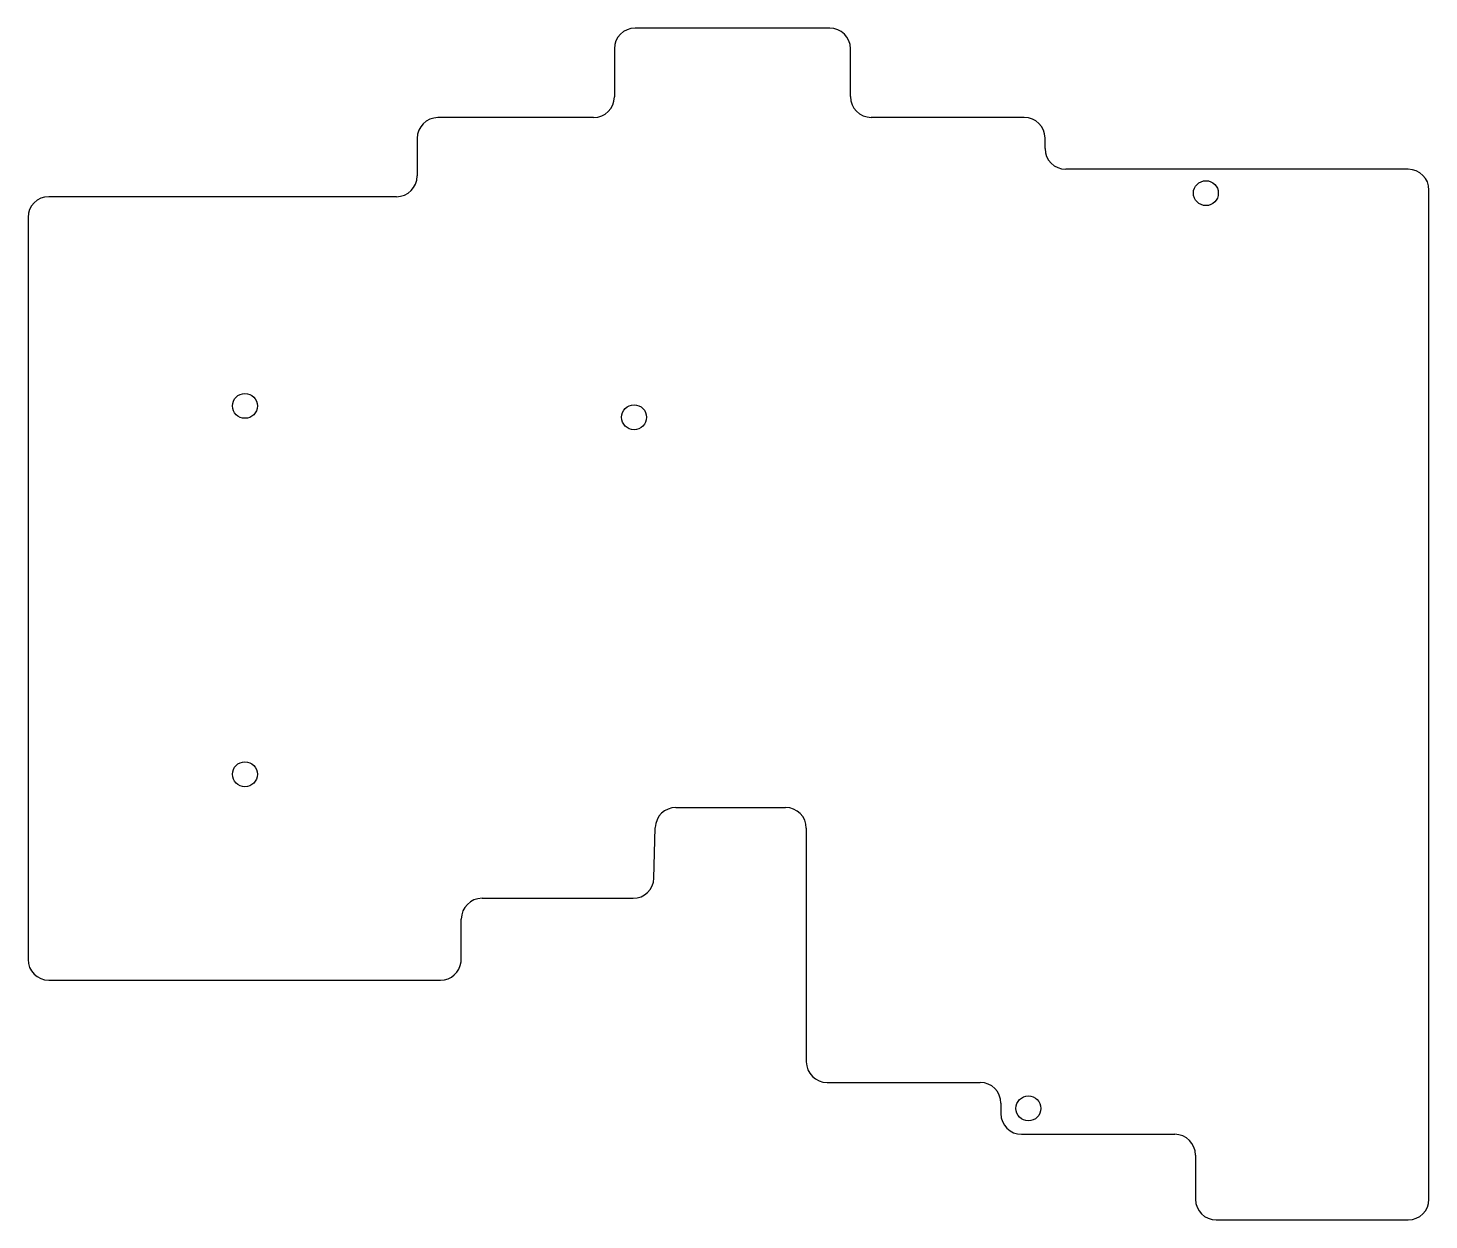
# Model space of a CAD drawing. Extents: x -68 to 68, y -57 to 57.
import ezdxf

# ---------------------------------------------------------------- set-up
doc = ezdxf.new("R2010")
doc.units = 0
doc.layers.add('VISIBLE', color=7, linetype='CONTINUOUS')

msp = doc.modelspace()

# ---------------------------------------------------------------- linework, layer by layer
at = {"layer": 'VISIBLE'}
for p, q in [((9.75, 57.43), (-9, 57.43)), ((-11, 55.43), (-11, 50.8)), ((11.75, 50.82), (11.75, 55.43)), ((-13, 48.8), (-28, 48.8)), ((28.5, 48.82), (13.75, 48.82)), ((-30, 46.8), (-30, 43.18)), ((30.5, 45.82), (30.5, 46.82)), ((65.5, 43.82), (32.5, 43.82)), ((-32, 41.18), (-65.5, 41.18)), ((67.5, -55.43), (67.5, 41.82)), ((-67.5, 39.18), (-67.5, -32.32)), ((-5.06, -17.68), (5.5, -17.68)), ((-7.19, -24.49), (-7.06, -19.63)), ((7.5, -19.68), (7.5, -42.18)), ((-23.75, -26.43), (-9.19, -26.43)), ((-25.76, -32.55), (-25.75, -28.43)), ((-65.5, -34.32), (-27.75, -34.32)), ((9.5, -44.18), (24.25, -44.18)), ((26.25, -46.18), (26.25, -47.18)), ((28.25, -49.18), (43, -49.18)), ((45, -51.18), (45, -55.43)), ((47, -57.43), (65.5, -57.43))]:
    msp.add_line(p, q, dxfattribs=at)
for centre in [(46, 41.52), (-46.6, 21.02), (-9.1, 19.92), (-46.6, -14.48), (28.9, -46.68)]:
    msp.add_circle(centre, 1.2, dxfattribs=at)
for centre, radius, start, end in [((-9, 55.43), 2, 90, 180), ((9.75, 55.43), 2, 0, 90), ((-13, 50.8), 2, 270, 0), ((13.75, 50.82), 2, 180, 270), ((-28, 46.8), 2, 90, 180), ((28.5, 46.82), 2, 0, 90), ((32.5, 45.82), 2, 180, 270), ((65.5, 41.82), 2, 0, 90), ((-32, 43.18), 2, 270, 0), ((-65.5, 39.18), 2, 90, 180), ((-5.06, -19.68), 2, 89.9998, 178.3635), ((5.5, -19.68), 2, 0, 90), ((-9.19, -24.43), 2, 270, 358.3633), ((-23.74, -28.44), 2.01, 90.1967, 179.8033), ((-65.5, -32.32), 2, 180, 270), ((-27.75, -32.32), 2, 270, 353.1822), ((9.5, -42.18), 2, 180, 270), ((24.25, -46.18), 2, 0, 90), ((28.25, -47.18), 2, 180, 270), ((43, -51.18), 2, 0, 90), ((47, -55.43), 2, 180, 270), ((65.5, -55.43), 2, 270, 0)]:
    msp.add_arc(centre, radius, start, end, dxfattribs=at)

doc.saveas('drawing.dxf')
